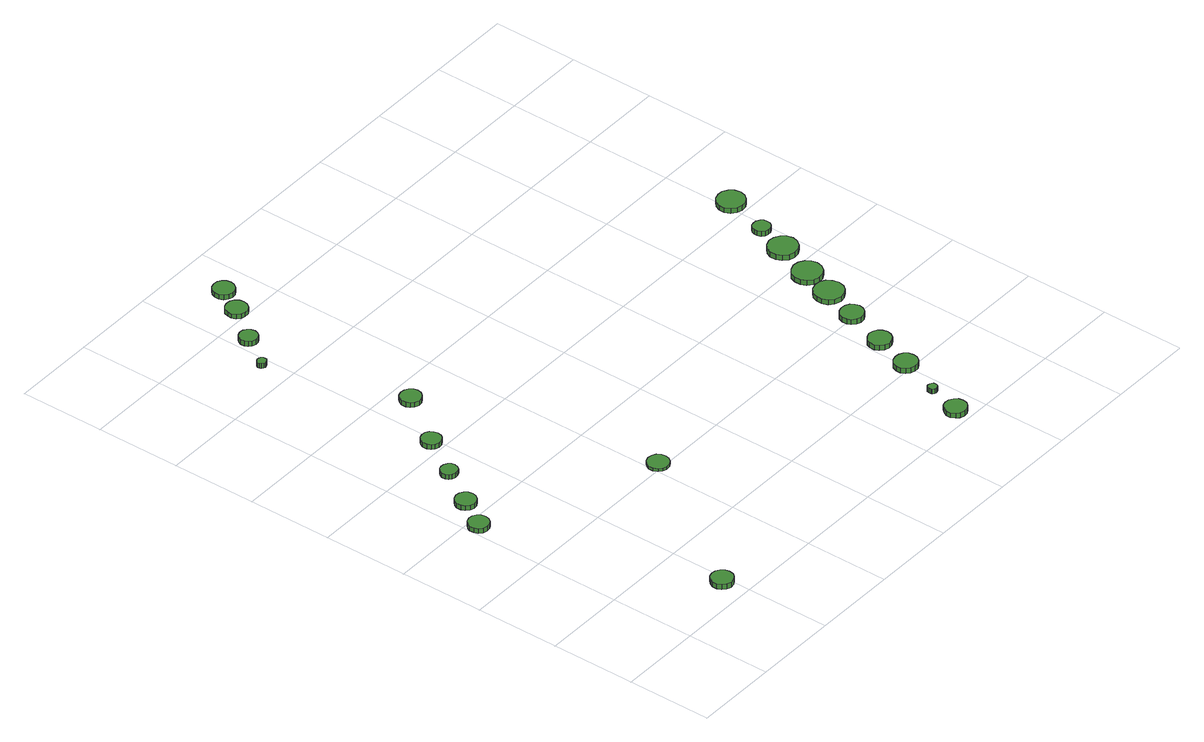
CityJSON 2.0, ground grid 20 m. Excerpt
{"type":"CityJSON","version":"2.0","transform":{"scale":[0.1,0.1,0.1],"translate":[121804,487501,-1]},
"CityObjects":{
"tree1":{"type":"SolitaryVegetationObject","attributes":{"function":"something"},"geometry":[{"type":"MultiSurface","lod":"1","boundaries":[[[0,1,2,3,4,5,6,7,8,9,10,11,12,13,14]],[[15,16,17,18,19,20,21,22,23,24,25,26,27,28,29]],[[0,29,28,1]],[[1,28,27,2]],[[2,27,26,3]],[[3,26,25,4]],[[4,25,24,5]],[[5,24,23,6]],[[6,23,22,7]],[[7,22,21,8]],[[8,21,20,9]],[[9,20,19,10]],[[10,19,18,11]],[[11,18,17,12]],[[12,17,16,13]],[[13,16,15,14]],[[14,15,29,0]]]}]},
"tree2":{"type":"SolitaryVegetationObject","attributes":{"function":"something"},"geometry":[{"type":"MultiSurface","lod":"1","boundaries":[[[30,31,32,33,34,35,36,37,38,39,40,41,42,43,44]],[[45,46,47,48,49,50,51,52,53,54,55,56,57,58,59]],[[30,59,58,31]],[[31,58,57,32]],[[32,57,56,33]],[[33,56,55,34]],[[34,55,54,35]],[[35,54,53,36]],[[36,53,52,37]],[[37,52,51,38]],[[38,51,50,39]],[[39,50,49,40]],[[40,49,48,41]],[[41,48,47,42]],[[42,47,46,43]],[[43,46,45,44]],[[44,45,59,30]]]}]},
"tree3":{"type":"SolitaryVegetationObject","attributes":{"function":"something"},"geometry":[{"type":"MultiSurface","lod":"1","boundaries":[[[60,61,62,63,64,65,66,67,68,69,70,71,72,73,74]],[[75,76,77,78,79,80,81,82,83,84,85,86,87,88,89]],[[60,89,88,61]],[[61,88,87,62]],[[62,87,86,63]],[[63,86,85,64]],[[64,85,84,65]],[[65,84,83,66]],[[66,83,82,67]],[[67,82,81,68]],[[68,81,80,69]],[[69,80,79,70]],[[70,79,78,71]],[[71,78,77,72]],[[72,77,76,73]],[[73,76,75,74]],[[74,75,89,60]]]}]},
"tree4":{"type":"SolitaryVegetationObject","attributes":{"function":"something"},"geometry":[{"type":"MultiSurface","lod":"1","boundaries":[[[90,91,92,93,94,95,96,97,98,99,100,101,102,103,104]],[[105,106,107,108,109,110,111,112,113,114,115,116,117,118,119]],[[90,119,118,91]],[[91,118,117,92]],[[92,117,116,93]],[[93,116,115,94]],[[94,115,114,95]],[[95,114,113,96]],[[96,113,112,97]],[[97,112,111,98]],[[98,111,110,99]],[[99,110,109,100]],[[100,109,108,101]],[[101,108,107,102]],[[102,107,106,103]],[[103,106,105,104]],[[104,105,119,90]]]}]},
"tree5":{"type":"SolitaryVegetationObject","attributes":{"function":"something"},"geometry":[{"type":"MultiSurface","lod":"1","boundaries":[[[120,121,122,123,124,125,126,127,128,129,130,131,132,133,134]],[[135,136,137,138,139,140,141,142,143,144,145,146,147,148,149]],[[120,149,148,121]],[[121,148,147,122]],[[122,147,146,123]],[[123,146,145,124]],[[124,145,144,125]],[[125,144,143,126]],[[126,143,142,127]],[[127,142,141,128]],[[128,141,140,129]],[[129,140,139,130]],[[130,139,138,131]],[[131,138,137,132]],[[132,137,136,133]],[[133,136,135,134]],[[134,135,149,120]]]}]},
"tree6":{"type":"SolitaryVegetationObject","attributes":{"function":"something"},"geometry":[{"type":"MultiSurface","lod":"1","boundaries":[[[150,151,152,153,154,155,156,157,158,159,160,161,162,163,164]],[[165,166,167,168,169,170,171,172,173,174,175,176,177,178,179]],[[150,179,178,151]],[[151,178,177,152]],[[152,177,176,153]],[[153,176,175,154]],[[154,175,174,155]],[[155,174,173,156]],[[156,173,172,157]],[[157,172,171,158]],[[158,171,170,159]],[[159,170,169,160]],[[160,169,168,161]],[[161,168,167,162]],[[162,167,166,163]],[[163,166,165,164]],[[164,165,179,150]]]}]},
"tree7":{"type":"SolitaryVegetationObject","attributes":{"function":"something"},"geometry":[{"type":"MultiSurface","lod":"1","boundaries":[[[180,181,182,183,184,185,186,187,188,189,190,191,192,193,194]],[[195,196,197,198,199,200,201,202,203,204,205,206,207,208,209]],[[180,209,208,181]],[[181,208,207,182]],[[182,207,206,183]],[[183,206,205,184]],[[184,205,204,185]],[[185,204,203,186]],[[186,203,202,187]],[[187,202,201,188]],[[188,201,200,189]],[[189,200,199,190]],[[190,199,198,191]],[[191,198,197,192]],[[192,197,196,193]],[[193,196,195,194]],[[194,195,209,180]]]}]},
"tree8":{"type":"SolitaryVegetationObject","attributes":{"function":"something"},"geometry":[{"type":"MultiSurface","lod":"1","boundaries":[[[210,211,212,213,214,215,216,217,218,219,220,221,222,223,224]],[[225,226,227,228,229,230,231,232,233,234,235,236,237,238,239]],[[210,239,238,211]],[[211,238,237,212]],[[212,237,236,213]],[[213,236,235,214]],[[214,235,234,215]],[[215,234,233,216]],[[216,233,232,217]],[[217,232,231,218]],[[218,231,230,219]],[[219,230,229,220]],[[220,229,228,221]],[[221,228,227,222]],[[222,227,226,223]],[[223,226,225,224]],[[224,225,239,210]]]}]},
"tree9":{"type":"SolitaryVegetationObject","attributes":{"function":"something"},"geometry":[{"type":"MultiSurface","lod":"1","boundaries":[[[240,241,242,243,244,245,246,247,248,249,250,251,252,253,254]],[[255,256,257,258,259,260,261,262,263,264,265,266,267,268,269]],[[240,269,268,241]],[[241,268,267,242]],[[242,267,266,243]],[[243,266,265,244]],[[244,265,264,245]],[[245,264,263,246]],[[246,263,262,247]],[[247,262,261,248]],[[248,261,260,249]],[[249,260,259,250]],[[250,259,258,251]],[[251,258,257,252]],[[252,257,256,253]],[[253,256,255,254]],[[254,255,269,240]]]}]},
"tree10":{"type":"SolitaryVegetationObject","attributes":{"function":"something"},"geometry":[{"type":"MultiSurface","lod":"1","boundaries":[[[270,271,272,273,274,275,276,277,278,279,280,281,282,283,284]],[[285,286,287,288,289,290,291,292,293,294,295,296,297,298,299]],[[270,299,298,271]],[[271,298,297,272]],[[272,297,296,273]],[[273,296,295,274]],[[274,295,294,275]],[[275,294,293,276]],[[276,293,292,277]],[[277,292,291,278]],[[278,291,290,279]],[[279,290,289,280]],[[280,289,288,281]],[[281,288,287,282]],[[282,287,286,283]],[[283,286,285,284]],[[284,285,299,270]]]}]},
"tree11":{"type":"SolitaryVegetationObject","attributes":{"function":"something"},"geometry":[{"type":"MultiSurface","lod":"1","boundaries":[[[300,301,302,303,304,305,306,307,308,309,310,311,312,313,314]],[[315,316,317,318,319,320,321,322,323,324,325,326,327,328,329]],[[300,329,328,301]],[[301,328,327,302]],[[302,327,326,303]],[[303,326,325,304]],[[304,325,324,305]],[[305,324,323,306]],[[306,323,322,307]],[[307,322,321,308]],[[308,321,320,309]],[[309,320,319,310]],[[310,319,318,311]],[[311,318,317,312]],[[312,317,316,313]],[[313,316,315,314]],[[314,315,329,300]]]}]},
"tree12":{"type":"SolitaryVegetationObject","attributes":{"function":"something"},"geometry":[{"type":"MultiSurface","lod":"1","boundaries":[[[330,331,332,333,334,335,336,337,338,339,340,341,342,343,344]],[[345,346,347,348,349,350,351,352,353,354,355,356,357,358,359]],[[330,359,358,331]],[[331,358,357,332]],[[332,357,356,333]],[[333,356,355,334]],[[334,355,354,335]],[[335,354,353,336]],[[336,353,352,337]],[[337,352,351,338]],[[338,351,350,339]],[[339,350,349,340]],[[340,349,348,341]],[[341,348,347,342]],[[342,347,346,343]],[[343,346,345,344]],[[344,345,359,330]]]}]},
"tree13":{"type":"SolitaryVegetationObject","attributes":{"function":"something"},"geometry":[{"type":"MultiSurface","lod":"1","boundaries":[[[360,361,362,363,364,365,366,367,368,369,370,371,372,373,374]],[[375,376,377,378,379,380,381,382,383,384,385,386,387,388,389]],[[360,389,388,361]],[[361,388,387,362]],[[362,387,386,363]],[[363,386,385,364]],[[364,385,384,365]],[[365,384,383,366]],[[366,383,382,367]],[[367,382,381,368]],[[368,381,380,369]],[[369,380,379,370]],[[370,379,378,371]],[[371,378,377,372]],[[372,377,376,373]],[[373,376,375,374]],[[374,375,389,360]]]}]},
"tree14":{"type":"SolitaryVegetationObject","attributes":{"function":"something"},"geometry":[{"type":"MultiSurface","lod":"1","boundaries":[[[390,391,392,393,394,395,396,397,398,399,400,401,402,403,404]],[[405,406,407,408,409,410,411,412,413,414,415,416,417,418,419]],[[390,419,418,391]],[[391,418,417,392]],[[392,417,416,393]],[[393,416,415,394]],[[394,415,414,395]],[[395,414,413,396]],[[396,413,412,397]],[[397,412,411,398]],[[398,411,410,399]],[[399,410,409,400]],[[400,409,408,401]],[[401,408,407,402]],[[402,407,406,403]],[[403,406,405,404]],[[404,405,419,390]]]}]},
"tree15":{"type":"SolitaryVegetationObject","attributes":{"function":"something"},"geometry":[{"type":"MultiSurface","lod":"1","boundaries":[[[420,421,422,423,424,425,426,427,428,429,430,431,432,433,434]],[[435,436,437,438,439,440,441,442,443,444,445,446,447,448,449]],[[420,449,448,421]],[[421,448,447,422]],[[422,447,446,423]],[[423,446,445,424]],[[424,445,444,425]],[[425,444,443,426]],[[426,443,442,427]],[[427,442,441,428]],[[428,441,440,429]],[[429,440,439,430]],[[430,439,438,431]],[[431,438,437,432]],[[432,437,436,433]],[[433,436,435,434]],[[434,435,449,420]]]}]},
"tree16":{"type":"SolitaryVegetationObject","attributes":{"function":"something"},"geometry":[{"type":"MultiSurface","lod":"1","boundaries":[[[450,451,452,453,454,455,456,457,458,459,460,461,462,463,464]],[[465,466,467,468,469,470,471,472,473,474,475,476,477,478,479]],[[450,479,478,451]],[[451,478,477,452]],[[452,477,476,453]],[[453,476,475,454]],[[454,475,474,455]],[[455,474,473,456]],[[456,473,472,457]],[[457,472,471,458]],[[458,471,470,459]],[[459,470,469,460]],[[460,469,468,461]],[[461,468,467,462]],[[462,467,466,463]],[[463,466,465,464]],[[464,465,479,450]]]}]},
"tree17":{"type":"SolitaryVegetationObject","attributes":{"function":"something"},"geometry":[{"type":"MultiSurface","lod":"1","boundaries":[[[480,481,482,483,484,485,486,487,488,489,490,491,492,493,494]],[[495,496,497,498,499,500,501,502,503,504,505,506,507,508,509]],[[480,509,508,481]],[[481,508,507,482]],[[482,507,506,483]],[[483,506,505,484]],[[484,505,504,485]],[[485,504,503,486]],[[486,503,502,487]],[[487,502,501,488]],[[488,501,500,489]],[[489,500,499,490]],[[490,499,498,491]],[[491,498,497,492]],[[492,497,496,493]],[[493,496,495,494]],[[494,495,509,480]]]}]},
"tree18":{"type":"SolitaryVegetationObject","attributes":{"function":"something"},"geometry":[{"type":"MultiSurface","lod":"1","boundaries":[[[510,511,512,513,514,515,516,517,518,519,520,521,522,523,524]],[[525,526,527,528,529,530,531,532,533,534,535,536,537,538,539]],[[510,539,538,511]],[[511,538,537,512]],[[512,537,536,513]],[[513,536,535,514]],[[514,535,534,515]],[[515,534,533,516]],[[516,533,532,517]],[[517,532,531,518]],[[518,531,530,519]],[[519,530,529,520]],[[520,529,528,521]],[[521,528,527,522]],[[522,527,526,523]],[[523,526,525,524]],[[524,525,539,510]]]}]},
"tree19":{"type":"SolitaryVegetationObject","attributes":{"function":"something"},"geometry":[{"type":"MultiSurface","lod":"1","boundaries":[[[540,541,542,543,544,545,546,547,548,549,550,551,552,553,554]],[[555,556,557,558,559,560,561,562,563,564,565,566,567,568,569]],[[540,569,568,541]],[[541,568,567,542]],[[542,567,566,543]],[[543,566,565,544]],[[544,565,564,545]],[[545,564,563,546]],[[546,563,562,547]],[[547,562,561,548]],[[548,561,560,549]],[[549,560,559,550]],[[550,559,558,551]],[[551,558,557,552]],[[552,557,556,553]],[[553,556,555,554]],[[554,555,569,540]]]}]},
"tree20":{"type":"SolitaryVegetationObject","attributes":{"function":"something"},"geometry":[{"type":"MultiSurface","lod":"1","boundaries":[[[570,571,572,573,574,575,576,577,578,579,580,581,582,583,584]],[[585,586,587,588,589,590,591,592,593,594,595,596,597,598,599]],[[570,599,598,571]],[[571,598,597,572]],[[572,597,596,573]],[[573,596,595,574]],[[574,595,594,575]],[[575,594,593,576]],[[576,593,592,577]],[[577,592,591,578]],[[578,591,590,579]],[[579,590,589,580]],[[580,589,588,581]],[[581,588,587,582]],[[582,587,586,583]],[[583,586,585,584]],[[584,585,599,570]]]}]},
"tree21":{"type":"SolitaryVegetationObject","attributes":{"function":"something"},"geometry":[{"type":"MultiSurface","lod":"1","boundaries":[[[600,601,602,603,604,605,606,607,608,609,610,611,612,613,614]],[[615,616,617,618,619,620,621,622,623,624,625,626,627,628,629]],[[600,629,628,601]],[[601,628,627,602]],[[602,627,626,603]],[[603,626,625,604]],[[604,625,624,605]],[[605,624,623,606]],[[606,623,622,607]],[[607,622,621,608]],[[608,621,620,609]],[[609,620,619,610]],[[610,619,618,611]],[[611,618,617,612]],[[612,617,616,613]],[[613,616,615,614]],[[614,615,629,600]]]}]}
},
"vertices":[
[48,576,19],[46,586,19],[40,594,19],[32,599,19],[22,600,19],[12,597,19],[5,590,19],[1,581,19],[1,571,19],[5,562,19],[12,555,19],[22,552,19],[32,553,19],[40,558,19],[46,566,19],[46,566,7],[40,558,7],[32,553,7],[22,552,7],[12,555,7],[5,562,7],[1,571,7],[1,581,7],[5,590,7],[12,597,7],[22,600,7],[32,599,7],[40,594,7],[46,586,7],[48,576,7],
[208,58,23],[206,68,23],[200,76,23],[191,82,23],[180,83,23],[170,80,23],[162,72,23],[158,63,23],[158,52,23],[162,43,23],[170,36,23],[180,32,23],[191,34,23],[200,39,23],[206,47,23],[206,47,10],[200,39,10],[191,34,10],[180,32,10],[170,36,10],[162,43,10],[158,52,10],[158,63,10],[162,72,10],[170,80,10],[180,83,10],[191,82,10],[200,76,10],[206,68,10],[208,58,10],
[94,646,18],[92,656,18],[86,664,18],[78,669,18],[68,670,18],[58,667,18],[51,660,18],[47,651,18],[47,641,18],[51,632,18],[58,625,18],[68,622,18],[78,623,18],[86,628,18],[92,636,18],[92,636,6],[86,628,6],[78,623,6],[68,622,6],[58,625,6],[51,632,6],[47,641,6],[47,651,6],[51,660,6],[58,667,6],[68,670,6],[78,669,6],[86,664,6],[92,656,6],[94,646,6],
[149,736,18],[147,744,18],[142,750,18],[135,754,18],[127,755,18],[119,753,18],[113,747,18],[110,740,18],[110,731,18],[113,724,18],[119,719,18],[127,716,18],[135,717,18],[142,721,18],[147,728,18],[147,728,6],[142,721,6],[135,717,6],[127,716,6],[119,719,6],[113,724,6],[110,731,6],[110,740,6],[113,747,6],[119,753,6],[127,755,6],[135,754,6],[142,750,6],[147,744,6],[149,736,6],
[212,830,18],[210,839,18],[205,847,18],[197,852,18],[187,853,18],[178,850,18],[171,843,18],[167,835,18],[167,825,18],[171,816,18],[178,810,18],[187,807,18],[197,808,18],[205,813,18],[210,820,18],[210,820,6],[205,813,6],[197,808,6],[187,807,6],[178,810,6],[171,816,6],[167,825,6],[167,835,6],[171,843,6],[178,850,6],[187,853,6],[197,852,6],[205,847,6],[210,839,6],[212,830,6],
[446,412,14],[444,422,14],[438,431,14],[429,436,14],[418,437,14],[408,434,14],[401,427,14],[396,417,14],[396,407,14],[401,397,14],[408,390,14],[418,387,14],[429,388,14],[438,393,14],[444,402,14],[444,402,7],[438,393,7],[429,388,7],[418,387,7],[408,390,7],[401,397,7],[396,407,7],[396,417,7],[401,427,7],[408,434,7],[418,437,7],[429,436,7],[438,431,7],[444,422,7],[446,412,7],
[293,946,26],[291,956,26],[285,964,26],[276,969,26],[266,970,26],[256,967,26],[249,960,26],[245,951,26],[245,941,26],[249,932,26],[256,925,26],[266,922,26],[276,923,26],[285,928,26],[291,936,26],[291,936,14],[285,928,14],[276,923,14],[266,922,14],[256,925,14],[249,932,14],[245,941,14],[245,951,14],[249,960,14],[256,967,14],[266,970,14],[276,969,14],[285,964,14],[291,956,14],[293,946,14],
[185,1265,25],[184,1269,25],[181,1273,25],[177,1275,25],[173,1276,25],[169,1274,25],[165,1271,25],[163,1267,25],[163,1263,25],[165,1259,25],[169,1256,25],[173,1254,25],[177,1255,25],[181,1257,25],[184,1260,25],[184,1260,13],[181,1257,13],[177,1255,13],[173,1254,13],[169,1256,13],[165,1259,13],[163,1263,13],[163,1267,13],[165,1271,13],[169,1274,13],[173,1276,13],[177,1275,13],[181,1273,13],[184,1269,13],[185,1265,13],
[250,1342,21],[248,1351,21],[243,1358,21],[236,1363,21],[227,1364,21],[218,1361,21],[212,1355,21],[208,1347,21],[208,1338,21],[212,1330,21],[218,1324,21],[227,1321,21],[236,1322,21],[243,1327,21],[248,1334,21],[248,1334,8],[243,1327,8],[236,1322,8],[227,1321,8],[218,1324,8],[212,1330,8],[208,1338,8],[208,1347,8],[212,1355,8],[218,1361,8],[227,1364,8],[236,1363,8],[243,1358,8],[248,1351,8],[250,1342,8],
[315,1422,20],[313,1432,20],[307,1441,20],[298,1446,20],[288,1447,20],[278,1444,20],[270,1437,20],[266,1427,20],[266,1417,20],[270,1407,20],[278,1400,20],[288,1397,20],[298,1398,20],[307,1403,20],[313,1412,20],[313,1412,9],[307,1403,9],[298,1398,9],[288,1397,9],[278,1400,9],[270,1407,9],[266,1417,9],[266,1427,9],[270,1437,9],[278,1444,9],[288,1447,9],[298,1446,9],[307,1441,9],[313,1432,9],[315,1422,9],
[350,1483,21],[348,1493,21],[342,1502,21],[333,1507,21],[323,1508,21],[313,1505,21],[305,1498,21],[301,1488,21],[301,1478,21],[305,1468,21],[313,1461,21],[323,1458,21],[333,1459,21],[342,1464,21],[348,1473,21],[348,1473,9],[342,1464,9],[333,1459,9],[323,1458,9],[313,1461,9],[305,1468,9],[301,1478,9],[301,1488,9],[305,1498,9],[313,1505,9],[323,1508,9],[333,1507,9],[342,1502,9],[348,1493,9],[350,1483,9],
[963,30,27],[961,41,27],[954,49,27],[945,55,27],[935,56,27],[924,53,27],[917,45,27],[912,36,27],[912,25,27],[917,15,27],[924,8,27],[935,5,27],[945,6,27],[954,11,27],[961,20,27],[961,20,15],[954,11,15],[945,6,15],[935,5,15],[924,8,15],[917,15,15],[912,25,15],[912,36,15],[917,45,15],[924,53,15],[935,56,15],[945,55,15],[954,49,15],[961,41,15],[963,30,15],
[974,111,25],[973,116,25],[970,119,25],[966,121,25],[962,122,25],[958,121,25],[954,118,25],[953,114,25],[953,109,25],[954,105,25],[958,102,25],[962,101,25],[966,101,25],[970,103,25],[973,107,25],[973,107,13],[970,103,13],[966,101,13],[962,101,13],[958,102,13],[954,105,13],[953,109,13],[953,114,13],[954,118,13],[958,121,13],[962,122,13],[966,121,13],[970,119,13],[973,116,13],[974,111,13],
[1023,208,26],[1021,219,26],[1014,228,26],[1005,233,26],[994,234,26],[983,231,26],[975,224,26],[970,213,26],[970,202,26],[975,192,26],[983,185,26],[994,181,26],[1005,182,26],[1014,188,26],[1021,197,26],[1021,197,13],[1014,188,13],[1005,182,13],[994,181,13],[983,185,13],[975,192,13],[970,202,13],[970,213,13],[975,224,13],[983,231,13],[994,234,13],[1005,233,13],[1014,228,13],[1021,219,13],[1023,208,13],
[1052,299,26],[1049,310,26],[1043,319,26],[1033,324,26],[1022,326,26],[1012,322,26],[1003,315,26],[999,305,26],[999,293,26],[1003,283,26],[1012,276,26],[1022,272,26],[1033,274,26],[1043,279,26],[1049,288,26],[1049,288,13],[1043,279,13],[1033,274,13],[1022,272,13],[1012,276,13],[1003,283,13],[999,293,13],[999,305,13],[1003,315,13],[1012,322,13],[1022,326,13],[1033,324,13],[1043,319,13],[1049,310,13],[1052,299,13],
[1086,399,26],[1083,410,26],[1077,419,26],[1067,424,26],[1056,425,26],[1046,422,26],[1037,415,26],[1033,404,26],[1033,393,26],[1037,383,26],[1046,376,26],[1056,372,26],[1067,373,26],[1077,379,26],[1083,388,26],[1083,388,13],[1077,379,13],[1067,373,13],[1056,372,13],[1046,376,13],[1037,383,13],[1033,393,13],[1033,404,13],[1037,415,13],[1046,422,13],[1056,425,13],[1067,424,13],[1077,419,13],[1083,410,13],[1086,399,13],
[1122,482,26],[1119,496,26],[1111,508,26],[1099,515,26],[1085,516,26],[1071,512,26],[1060,502,26],[1055,489,26],[1055,475,26],[1060,462,26],[1071,453,26],[1085,448,26],[1099,450,26],[1111,457,26],[1119,468,26],[1119,468,14],[1111,457,14],[1099,450,14],[1085,448,14],[1071,453,14],[1060,462,14],[1055,475,14],[1055,489,14],[1060,502,14],[1071,512,14],[1085,516,14],[1099,515,14],[1111,508,14],[1119,496,14],[1122,482,14],
[1147,559,26],[1144,573,26],[1136,584,26],[1124,591,26],[1110,593,26],[1096,588,26],[1085,579,26],[1080,566,26],[1080,552,26],[1085,539,26],[1096,529,26],[1110,525,26],[1124,526,26],[1136,533,26],[1144,545,26],[1144,545,13],[1136,533,13],[1124,526,13],[1110,525,13],[1096,529,13],[1085,539,13],[1080,552,13],[1080,566,13],[1085,579,13],[1096,588,13],[1110,593,13],[1124,591,13],[1136,584,13],[1144,573,13],[1147,559,13],
[1183,651,26],[1180,665,26],[1171,676,26],[1159,683,26],[1145,685,26],[1131,680,26],[1121,671,26],[1115,658,26],[1115,644,26],[1121,631,26],[1131,621,26],[1145,617,26],[1159,618,26],[1171,625,26],[1180,637,26],[1180,637,13],[1171,625,13],[1159,618,13],[1145,617,13],[1131,621,13],[1121,631,13],[1115,644,13],[1115,658,13],[1121,671,13],[1131,680,13],[1145,685,13],[1159,683,13],[1171,676,13],[1180,665,13],[1183,651,13],
[1194,727,26],[1193,736,26],[1188,742,26],[1180,747,26],[1172,747,26],[1164,745,26],[1158,739,26],[1155,732,26],[1155,723,26],[1158,716,26],[1164,710,26],[1172,708,26],[1180,708,26],[1188,713,26],[1193,719,26],[1193,719,14],[1188,713,14],[1180,708,14],[1172,708,14],[1164,710,14],[1158,716,14],[1155,723,14],[1155,732,14],[1158,739,14],[1164,745,14],[1172,747,14],[1180,747,14],[1188,742,14],[1193,736,14],[1194,727,14],
[1239,833,26],[1236,846,26],[1228,857,26],[1217,864,26],[1204,865,26],[1191,861,26],[1181,852,26],[1175,840,26],[1175,826,26],[1181,814,26],[1191,805,26],[1204,801,26],[1217,802,26],[1228,809,26],[1236,820,26],[1236,820,14],[1228,809,14],[1217,802,14],[1204,801,14],[1191,805,14],[1181,814,14],[1175,826,14],[1175,840,14],[1181,852,14],[1191,861,14],[1204,865,14],[1217,864,14],[1228,857,14],[1236,846,14],[1239,833,14]
]}
